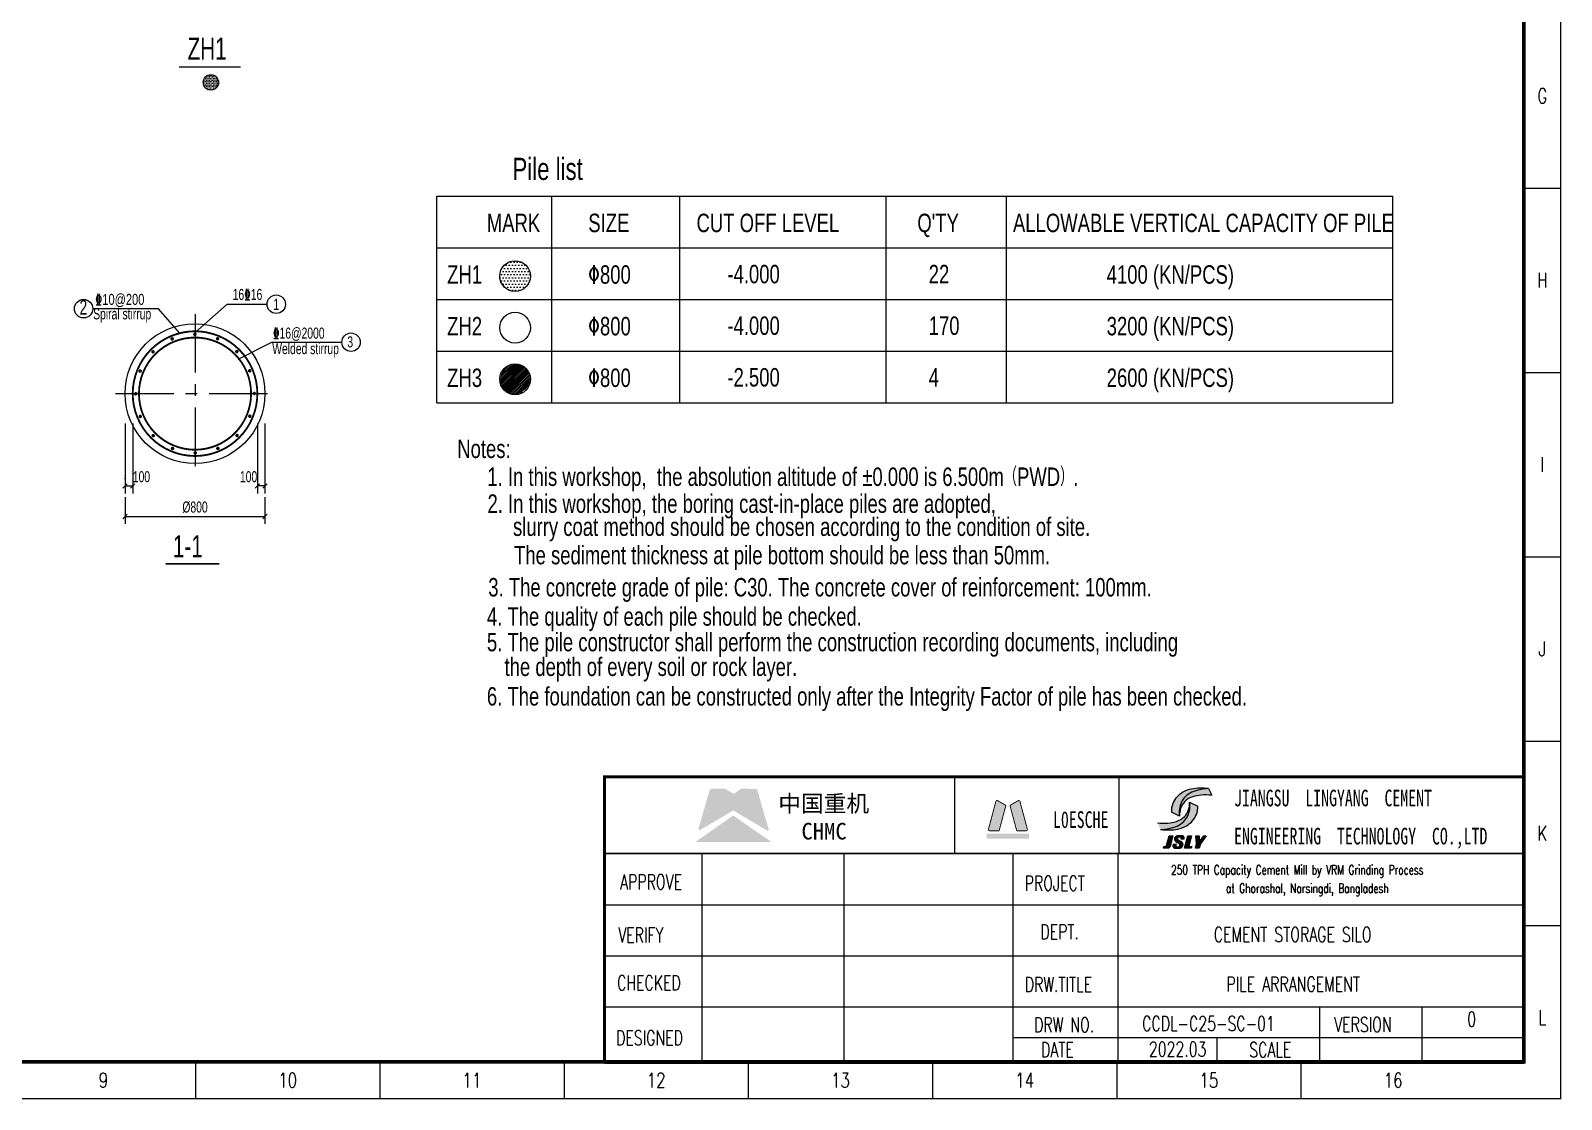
# Model space of a CAD drawing. Header units: millimetres. Extents: x 24401 to 108536, y 35111 to 94546.
# Drawn here: x 66992 to 108536, y 35111 to 64100 of the extents above; entities that cross this region are included whole.
import ezdxf
from ezdxf.enums import TextEntityAlignment as Align

# ---------------------------------------------------------------- set-up
doc = ezdxf.new("R2010")
doc.units = ezdxf.units.MM
doc.header["$LTSCALE"] = 50
doc.linetypes.add('CENTER', pattern=[50.800000000000004, 31.75, -6.35, 6.35, -6.35])
for name, color, linetype in [('1', 3, 'Continuous'), ('22', 7, 'Continuous'), ('4', 2, 'Continuous'), ('DIM', 7, 'Continuous'), ('P_OUTER_FRAME', 131, 'Continuous'), ('S_01', 3, 'Continuous'), ('S_01_OUTL', 3, 'Continuous'), ('S_02', 151, 'CENTER'), ('S_04', 2, 'Continuous'), ('S_04_TEXT', 2, 'Continuous'), ('S_07', 6, 'Continuous'), ('TK', 1, 'Continuous'), ('图层3', 1, 'Continuous')]:
    doc.layers.add(name, color=color, linetype=linetype)
doc.layers.add('Rahm7', color=7, linetype='Continuous', lineweight=50)
doc.styles.add('FS', font='kstxt.shx', dxfattribs={"width": 0.8, "height": 250, "bigfont": 'kshz.shx'})
doc.styles.add('HZ', font='kstxt.shx', dxfattribs={"width": 0.75, "bigfont": 'kshz.shx'})
doc.styles.add('HZFS', font='SIMPLEX', dxfattribs={"width": 0.7, "bigfont": 'HZFS'})
doc.styles.add('HZTXT', font='romans.shx', dxfattribs={"width": 0.7, "bigfont": 'hztxt.shx'})
doc.styles.add('KS', font='kstxt.shx', dxfattribs={"width": 0.7, "height": 300, "bigfont": 'kshz.shx'})
doc.styles.get("Standard").update_dxf_attribs({"font": 'SimSun.ttf'})
doc.styles.add('TK-HZ', font='txt.shx', dxfattribs={"width": 0.8, "bigfont": 'hztxt.shx'})
doc.dimstyles.new('KSDIM1', dxfattribs={"dimtxt": 300, "dimasz": 120, "dimexe": 200, "dimexo": 100, "dimgap": 100, "dimtad": 1, "dimdec": 0, "dimzin": 14, "dimdsep": 46, "dimtxsty": 'KS', "dimblk": 'ARCHTICK', "dimblk1": 'OBLIQUE', "dimblk2": 'OBLIQUE', "dimsah": 1, "dimcen": -900, "dimclrd": 7, "dimclre": 7, "dimclrt": 2, "dimazin": 3, "dimtfac": 1, "dimtdec": 0, "dimtix": 1, "dimtmove": 2, "dimatfit": 2, "dimfxl": 1, "dimtolj": 1, "dimtzin": 14, "dimlwd": -3, "dimlwe": -1, "dimarcsym": 0})

# ---------------------------------------------------------------- blocks, each defined once
blk = doc.blocks.new('A1-1')
at = {"layer": 'TK', "color": 7}
for p, q in [((83100, 24700), (84100, 24700)), ((83100, 19700), (84100, 19700)), ((83100, 14700), (84100, 14700)), ((83100, 9700), (84100, 9700)), ((83100, 4700), (84100, 4700)), ((47050, 999.9999999999997), (47050, -3.410605131648481e-13)), ((52050, 999.9999999999997), (52050, -3.410605131648481e-13)), ((57050, 999.9999999999997), (57050, -3.410605131648481e-13)), ((62050, 999.9999999999997), (62050, -3.410605131648481e-13)), ((67050, 999.9999999999997), (67050, -3.410605131648481e-13)), ((72050, 999.9999999999997), (72050, -3.410605131648481e-13)), ((77050, 999.9999999999997), (77050, -3.410605131648481e-13))]:
    blk.add_line(p, q, dxfattribs=at)
for points, const_width in [([(0, 0), (84100, 0), (84100, 59400), (3.637978807091713e-12, 59400)], 35), ([(2500, 999.9999999999997), (83100, 999.9999999999997), (83100, 58400), (2500.000000000004, 58400)], 100)]:
    blk.add_lwpolyline(points, close=True, dxfattribs=dict(at, const_width=const_width))
at = {"layer": 'TK', "color": 7, "style": 'TK-HZ', "width": 0.75}
for s, p in [('G', (83600, 27200)), ('H', (83600, 22200)), ('I', (83600, 17200)), ('J', (83600, 12200)), ('K', (83600, 7200)), ('L', (83600, 2199.999999999999)), ('9', (44550, 499.9999999999997)), ('10', (49550, 499.9999999999997)), ('11', (54550, 499.9999999999997)), ('12', (59550, 499.9999999999997)), ('13', (64550, 499.9999999999997)), ('14', (69550, 499.9999999999997)), ('15', (74550, 499.9999999999997)), ('16', (79550, 499.9999999999997))]:
    blk.add_text(s, height=400, dxfattribs=at).set_placement(p, align=Align.MIDDLE_CENTER)
blk = doc.blocks.new('_OBLIQUE')
at = {"color": 1}
blk.add_line((-0.5, -0.5), (0.5, 0.5), dxfattribs=at)
blk = doc.blocks.new('*D24')
at = {"layer": 'Defpoints', "color": 0}
for p in [(69555.96356714603, 53547.68759226709), (69762.49469431773, 53547.68759226709), (69762.49469431773, 51748.56648193664)]:
    blk.add_point(p, dxfattribs=at)
at = {"layer": 'S_07', "color": 7}
for p, q in [((69555.96356714603, 53447.68759226709), (69555.96356714603, 51548.56648193664)), ((69762.49469431773, 53447.68759226709), (69762.49469431773, 51548.56648193664))]:
    blk.add_line(p, q, dxfattribs=at)
at = {"layer": 'S_07', "color": 7, "lineweight": -3}
blk.add_line((69555.96356714603, 51748.56648193664), (69762.49469431773, 51748.56648193664), dxfattribs=at)
at = {"layer": 'S_07', "color": 7, "linetype": 'ByBlock', "lineweight": -3, "xscale": 120, "yscale": 120, "zscale": 120, "rotation": 180}
blk.add_blockref('_OBLIQUE', (69555.96356714603, 51748.56648193664), dxfattribs=at)
at = {"layer": 'S_07', "color": 7, "linetype": 'ByBlock', "lineweight": -3, "xscale": 120, "yscale": 120, "zscale": 120}
blk.add_blockref('_OBLIQUE', (69762.49469431773, 51748.56648193664), dxfattribs=at)
at = {"layer": 'S_07', "color": 2, "insert": (70000.27289172499, 51998.56648193664), "char_height": 300, "attachment_point": 5, "style": 'KS'}
blk.add_mtext('\\A1;100', dxfattribs=at)
blk = doc.blocks.new('_ArchTick')
at = {"color": 0, "linetype": 'ByBlock', "const_width": 0.15}
blk.add_lwpolyline([(-0.5, -0.5), (0.5, 0.5)], dxfattribs=at)
blk = doc.blocks.new('*D25')
at = {"layer": 'Defpoints', "color": 0}
for p in [(73145.40721189654, 53547.68759226709), (73351.93833906825, 53547.68759226709), (73145.40721189654, 51748.56648193664)]:
    blk.add_point(p, dxfattribs=at)
at = {"layer": 'S_07', "color": 7}
for p, q in [((73145.40721189654, 53447.68759226709), (73145.40721189654, 51548.56648193664)), ((73351.93833906825, 53447.68759226709), (73351.93833906825, 51548.56648193664))]:
    blk.add_line(p, q, dxfattribs=at)
at = {"layer": 'S_07', "color": 7, "lineweight": -3}
blk.add_line((73351.93833906825, 51748.56648193664), (73145.40721189654, 51748.56648193664), dxfattribs=at)
at = {"layer": 'S_07', "color": 7, "linetype": 'ByBlock', "lineweight": -3, "xscale": 120, "yscale": 120, "zscale": 120, "rotation": 180}
blk.add_blockref('_OBLIQUE', (73145.40721189654, 51748.56648193664), dxfattribs=at)
at = {"layer": 'S_07', "color": 7, "linetype": 'ByBlock', "lineweight": -3, "xscale": 120, "yscale": 120, "zscale": 120}
blk.add_blockref('_OBLIQUE', (73351.93833906825, 51748.56648193664), dxfattribs=at)
at = {"layer": 'S_07', "color": 2, "insert": (72907.62901448928, 51998.56648193664), "char_height": 300, "attachment_point": 5, "style": 'KS'}
blk.add_mtext('\\A1;100', dxfattribs=at)
blk = doc.blocks.new('*D26')
at = {"layer": 'Defpoints', "color": 0}
for p in [(69555.96356714603, 51548.56648193664), (73351.93833906825, 51548.56648193664), (73351.93833906825, 50921.79149154972)]:
    blk.add_point(p, dxfattribs=at)
at = {"layer": 'S_07', "color": 7}
for p, q in [((69555.96356714603, 51448.56648193664), (69555.96356714603, 50721.79149154972)), ((73351.93833906825, 51448.56648193664), (73351.93833906825, 50721.79149154972))]:
    blk.add_line(p, q, dxfattribs=at)
at = {"layer": 'S_07', "color": 7, "lineweight": -3}
blk.add_line((69555.96356714603, 50921.79149154972), (73351.93833906825, 50921.79149154972), dxfattribs=at)
at = {"layer": 'S_07', "color": 7, "linetype": 'ByBlock', "lineweight": -3, "xscale": 120, "yscale": 120, "zscale": 120, "rotation": 180}
blk.add_blockref('_OBLIQUE', (69555.96356714603, 50921.79149154972), dxfattribs=at)
at = {"layer": 'S_07', "color": 7, "linetype": 'ByBlock', "lineweight": -3, "xscale": 120, "yscale": 120, "zscale": 120}
blk.add_blockref('_OBLIQUE', (73351.93833906825, 50921.79149154972), dxfattribs=at)
at = {"layer": 'S_07', "color": 2, "insert": (71453.95095310714, 51171.79149154972), "char_height": 300, "attachment_point": 5, "style": 'KS'}
blk.add_mtext('\\A1;%%c800', dxfattribs=at)

msp = doc.modelspace()

# ---------------------------------------------------------------- hatches: boundary and pattern name
at = {"linetype": 'Continuous'}
for color, points in [(152, [(86706.40918805815, 43525.06434335135), (86321.01818646856, 43541.12230175309), (86256.7863528616, 43525.06434335135), (86080.14881045364, 43396.60067614488), (85855.33739286654, 43525.06434335135), (85839.27943445735, 43541.12230175309), (85486.00434966006, 43541.12230175309), (85421.7725160531, 43509.00638494961), (85116.67130645357, 42449.181130554), (85132.72926486276, 42401.00725534878), (86064.0908520668, 42946.97784094833), (86931.22060566761, 42433.12317215226), (86995.45243925221, 42401.00725534878), (87027.56835606687, 42417.06521375052)]), (167, [(86096.2067688591, 42786.39825694583), (86080.14881045364, 42802.45621534757), (86048.03289366134, 42802.45621534757), (85036.3815144635, 42095.90604574553), (87091.8001896701, 42095.90604574553)])]:
    msp.add_hatch(color=color, dxfattribs=at).paths.add_polyline_path(points)
at = {"layer": 'S_07'}
h = msp.add_hatch(dxfattribs=at)
h.set_pattern_fill('DOTS', color=256, scale=26.66666666666667, style=0)
h.set_pattern_definition([(0, (-2551.789872131747, 170581.9941229559), (21.16666666666667, 42.33333333333334), [0, -42.33333333333334])])
edge = h.paths.add_edge_path()
edge.add_arc((71884.85828894876, 62697.2103168046), 208.3333333333333, 0, 360)
h = msp.add_hatch(dxfattribs=at)
h.set_pattern_fill('DOTS', color=256, scale=53.33333333333334, style=0)
h.set_pattern_definition([(0, (-68733.01443275818, 273212.0663140535), (42.33333333333334, 84.66666666666667), [0, -84.66666666666667])])
edge = h.paths.add_edge_path()
edge.add_arc((80140.2818894028, 57442.49870175109), 416.6666666666666, 0, 360)
h = msp.add_hatch(dxfattribs=at)
h.set_pattern_fill('ANSI31', color=4, scale=250, style=0)
h.set_pattern_definition([(45, (142075.1126120638, 6321.8846594104), (-22.09708691207961, 22.09708691207961), [])])
h.paths.add_polyline_path([(80540.28188938825, 54642.49870175107, 0.9999999999999999), (79740.28188938825, 54642.49870175107, 0.9999999999999999)])
at = {"layer": '图层3'}
h = msp.add_hatch(color=7, dxfattribs=at)
edge = h.paths.add_edge_path()
edge.add_line((97659.69798257567, 42430.35080106877), (97571.88102258362, 42610.40225150593))
edge.add_arc((97734.29807431616, 43940.57244550012), 1340.049269097654, 263.0385042875429, 275.3276682807746)
edge.add_arc((97765.76800546788, 43736.98604251764), 1134.48844079418, 274.6998605609672, 286.4928497704928)
edge.add_arc((97941.43770914518, 43133.91210714303), 506.3635752953236, 286.8060868385724, 315.8070490430564)
edge.add_arc((97959.97037948288, 43116.477209832), 480.9224354129935, 315.7572570356281, 342.2978830709083)
edge.add_arc((97885.91075553738, 43145.90514174424), 560.4505931885532, 341.7340311697585, 363.1418296780906)
edge.add_arc((97818.3065009787, 43067.32365988515), 636.6644532519944, -7.974530591755695, 9.885145890416425, ccw=False)
edge.add_arc((97759.79771888994, 43079.9227456259), 696.3690036495203, 336.3877895710336, 351.66672240315603, ccw=False)
edge.add_arc((97883.21696734049, 43053.81266462378), 573.3922740670555, 314.5403632720659, 333.83780076853014, ccw=False)
edge.add_arc((97866.5397342778, 43076.57483852975), 601.3275991421784, 293.6839249742878, 314.1517191634423, ccw=False)
edge.add_arc((97662.22739266224, 43587.70235534332), 1151.619967609617, 281.526994822637, 292.77784497441183, ccw=False)
edge.add_arc((97619.37186676257, 43703.3973608049), 1273.6851019351, 271.81434362317583, 282.37596303357077, ccw=False)
edge = h.paths.add_edge_path()
edge.add_arc((98999.71510670327, 42266.77290326677), 1273.6851019351, 91.81434362317586, 102.3759630335707)
edge.add_arc((98956.85958054654, 42382.46790873579), 1151.619967609617, 101.5269948226375, 112.7778449744124)
edge.add_arc((98752.54723921038, 42893.59542554937), 601.3275991421784, 113.6839249742893, 134.1517191634437)
edge.add_arc((98735.8700061477, 42916.35759947769), 573.3922740670555, 134.5403632720662, 153.8378007685305)
edge.add_arc((98859.28925483294, 42890.24751845322), 696.3690036495203, 156.3877895710326, 171.6667224031551)
edge.add_arc((98800.78047274418, 42902.84660419397), 636.6644532519944, 172.0254694082441, 189.8851458904161)
edge.add_arc((98733.17621792846, 42824.26512233488), 560.4505931885532, 161.7340311697592, 183.1418296780914, ccw=False)
edge.add_arc((98659.11659398295, 42853.69305424712), 480.9224354129935, 135.7572570356266, 162.2978830709067, ccw=False)
edge.add_arc((98677.64926434301, 42836.25815694354), 506.3635752953236, 106.80608683857139, 135.8070490430554, ccw=False)
edge.add_arc((98853.31896799796, 42233.18422155402), 1134.48844079418, 94.69986056096701, 106.49284977049271, ccw=False)
edge.add_arc((98884.78889917202, 42029.597818579), 1340.049269097654, 83.03850428754282, 95.32766828077479, ccw=False)
edge.add_line((99047.20595066987, 43359.76801257156), (98959.38899067782, 43539.81946300872))
h = msp.add_hatch(color=256, dxfattribs=at)
edge = h.paths.add_edge_path()
edge.add_arc((98999.71510670327, 42266.77290326677), 1273.6851019351, 91.81434362317586, 102.3759630335707)
edge.add_arc((98956.85958054654, 42382.46790873579), 1151.619967609617, 101.5269948226375, 112.7778449744124)
edge.add_arc((98752.54723921038, 42893.59542554937), 601.3275991421784, 113.6839249742893, 134.1517191634437)
edge.add_arc((98735.8700061477, 42916.35759947769), 573.3922740670555, 134.5403632720662, 153.8378007685305)
edge.add_arc((98859.28925483294, 42890.24751845322), 696.3690036495203, 156.3877895710326, 171.6667224031551)
edge.add_arc((98800.78047274418, 42902.84660419397), 636.6644532519944, 172.0254694082441, 189.8851458904161)
edge.add_line((98173.56802518659, 42793.54806066625), (97951.09839318499, 42902.05375015287))
edge.add_arc((98533.34594629698, 42922.9640455576), 582.6229087851967, 159.0041339266842, 182.0567832290454, ccw=False)
edge.add_arc((98533.01137045764, 42923.16665490292), 582.2379555405406, 138.5933245921803, 159.0109513617211, ccw=False)
edge.add_arc((98627.30744853608, 42818.72097884439), 722.2201129398403, 120.68153327112941, 137.3262396746706, ccw=False)
edge.add_arc((98624.843053732, 42816.05220167659), 723.2661877119994, 100.49023848739989, 120.40575761885651, ccw=False)
edge.add_arc((98712.16866513707, 42501.37696193479), 1048.970370782993, 89.35716738098182, 102.05115767322638, ccw=False)
edge.add_arc((98752.99722524353, 41549.5577069553), 2000.93463624019, 84.07954305337381, 90.83214336630772, ccw=False)
edge = h.paths.add_edge_path()
edge.add_arc((97619.37186676257, 43703.3973608049), 1273.6851019351, 271.8143436231758, 282.3759630335708)
edge.add_arc((97662.22739266224, 43587.70235534332), 1151.619967609617, 281.5269948226375, 292.7778449744123)
edge.add_arc((97866.5397342778, 43076.57483852975), 601.3275991421784, 293.6839249742892, 314.1517191634438)
edge.add_arc((97883.21696734049, 43053.81266462378), 573.3922740670555, 314.5403632720662, 333.8378007685305)
edge.add_arc((97759.79771888994, 43079.9227456259), 696.3690036495203, 336.3877895710326, 351.6667224031551)
edge.add_arc((97818.3065009787, 43067.32365988515), 636.6644532519944, 352.0254694082441, 369.8851458904161)
edge.add_line((98445.51894855865, 43176.62220341287), (98667.98858056024, 43068.11651392624))
edge.add_arc((98085.74102716513, 43047.20621852152), 582.6229087851967, -20.99586607331588, 2.0567832290453794, ccw=False)
edge.add_arc((98086.0756032876, 43047.00360916875), 582.2379555405406, 318.5933245921801, 339.0109513617211, ccw=False)
edge.add_arc((97991.77952520542, 43151.44928524963), 722.2201129398403, 300.68153327112935, 317.3262396746706, ccw=False)
edge.add_arc((97994.24391973384, 43154.11806240253), 723.2661877119994, 280.49023848739995, 300.40575761885646, ccw=False)
edge.add_arc((97906.91830832504, 43468.79330214433), 1048.970370782993, 269.3571673809818, 282.0511576732265, ccw=False)
edge.add_arc((97866.08974847563, 44420.61255712382), 2000.93463624019, 264.0795430533738, 270.83214336630766, ccw=False)
h = msp.add_hatch(color=7, dxfattribs=at)
edge = h.paths.add_edge_path()
edge.add_line((97888.03398404263, 42262.51026324503), (97993.41433600329, 42262.51026324503))
edge.add_line((97993.41433600329, 42262.51026324503), (97914.97939084836, 41969.78706325911))
edge.add_arc((97852.46249290081, 41987.98868390292), 65.11268327326081, 272.75670417892104, 343.7672282079451, ccw=False)
edge.add_line((97855.59408762671, 41922.95135125838), (97738.5048077441, 41922.95135125838))
edge.add_line((97738.5048077441, 41922.95135125838), (97751.05439867072, 41969.78706325911))
edge.add_line((97751.05439867072, 41969.78706325911), (97786.18118274205, 41969.78706325911))
edge.add_arc((97786.2290474809, 42000.25968819656), 30.47266252908942, 269.9100029855023, 346.6139291427366)
edge.add_line((97815.8738344907, 41993.20491925947), (97888.03398404263, 42262.51026324503))
for points in [[(98152.32124933966, 42130.95398614876, -0.2511419047669092), (98125.67314938821, 42169.62509964727, -0.1802809962153046), (98137.20111176364, 42216.14443680964, -0.2298123503025976), (98178.65864581235, 42229.72665369831, -0.2987778944298422), (98208.73927304141, 42208.00631347619, -0.1167581230555579), (98209.38297174864, 42174.69330324553), (98297.19993181147, 42174.69330324553, 0.04620596313671906), (98297.71373716735, 42215.6169532346, 0.230179969457329), (98276.85677199803, 42249.43443721853, 0.1312195344872093), (98228.81533028552, 42262.51026324495, -0.001048063967671177), (98142.70316784077, 42262.51026324503, 0.1258214947470498), (98083.35054754459, 42248.57222684048, 0.2079585992464188), (98037.77814305194, 42195.80434736185, 0.2107748320124264), (98045.82468108453, 42130.98200317047, 0.0897196757359032), (98081.83912290253, 42098.45093466659, -0.007080645828108454), (98138.64776538678, 42062.87080173515, -0.1329103926386212), (98170.6062191873, 42028.33170324884, -0.1404228134513274), (98171.66749122732, 41983.83603538148, -0.2313359390485556), (98145.46978180476, 41953.10823339544, -0.2244918972088005), (98098.37597154819, 41955.65087710641, -0.2289576742798016), (98080.63456299894, 41987.77789607964, -0.07577833964619513), (98086.9805688522, 42028.33170324884), (97999.16360853233, 42028.33170324884, 0.08626631908631095), (97995.46020869158, 41973.49388003669, 0.1838695552756449), (98018.19962915026, 41935.20602999203, 0.133077640204341), (98061.46454143144, 41922.95135125838), (98155.3941861055, 41922.95135125838, 0.1106757647257634), (98216.62410376586, 41937.38792020403, 0.19270765881232), (98263.99444518604, 42000.51567865483, 0.08047215024869435), (98267.0488675832, 42028.33170324884, 0.1469083402031563), (98253.55858248837, 42070.34490891866, 0.1072934168413562), (98210.44469797231, 42101.69437291793, -0.02739552688364903)], [(98395.66755455725, 42262.51026324503), (98501.04790651418, 42262.51026324503), (98422.61296135925, 41969.78706325911), (98504.57545744993, 41969.78706325911), (98492.02586624392, 41922.95135125838), (98304.6830181963, 41922.95135125838)], [(98615.97644649439, 42262.51026324503), (98703.79340653487, 42262.51026324503), (98718.19302996241, 42097.92181304417), (98833.43910363309, 42262.51026324503), (98891.98374357067, 42262.51026324503), (98740.30817011364, 42045.8950952547), (98707.36549315222, 41922.95135125838), (98601.98514119528, 41922.95135125838), (98634.92781789966, 42045.8950952547)]]:
    msp.add_hatch(color=7, dxfattribs=at).paths.add_polyline_path(points)

# ---------------------------------------------------------------- linework, layer by layer
at = {"color": 7}
for p, q in [((107518.5389412827, 43856.14415124379), (107518.5389413051, 36094.5441512423)), ((82570.53894195698, 41777.14415125869), (107518.5389408841, 41777.14415125869)), ((82570.5389412827, 41777.14415124379), (107518.5389412827, 41777.14415124379)), ((85219.40915591635, 36094.54415129445), (85219.40915591635, 41777.14415124379)), ((89069.8813701532, 36094.54415129445), (89069.8813701532, 41777.14415124379)), ((93658.53894129388, 36094.5441512423), (93658.53894129388, 41777.14415124379)), ((96511.96017926552, 36094.5441512423), (96511.96017926552, 41777.14415124379)), ((82570.5389412827, 40391.14415124379), (107518.5389412827, 40391.14415124379)), ((82570.5389412827, 39005.14415124379), (107518.5389412827, 39005.14415124379)), ((82570.5389412827, 37619.14415124379), (107518.5389412827, 37619.14415124379)), ((101983.1477406918, 36094.5441512423), (101983.1477406918, 37619.14415124379)), ((104755.1477406881, 36128.38125042937), (104755.1477406881, 37619.14415124379)), ((93667.14774067693, 36787.5441512423), (107518.5389412827, 36787.5441512423)), ((99191.03514128544, 36128.38125042937), (99191.03514128544, 36787.5441512423)), ((82570.5389412827, 36094.5441512423), (107518.5389413051, 36094.5441512423))]:
    msp.add_line(p, q, dxfattribs=at)
at = {"color": 7, "lineweight": -2}
msp.add_line((82570.53894193463, 41777.14415125869), (107518.5389408841, 41777.14415125869), dxfattribs=at)
at = {"color": 7}
for points, const_width in [([(82570.53894195698, 41777.14415125869), (82570.53894195698, 43856.14415116928), (107518.5389408841, 43856.14415116928), (107518.5389408841, 41777.14415125869)], 83.15999999642372), ([(82570.5389412827, 36094.5441512423), (82570.5389412827, 43856.14415124379)], 83.16), ([(82570.5389412827, 43856.14415124379), (107518.5389412827, 43856.14415124379)], 83.16)]:
    msp.add_lwpolyline(points, dxfattribs=dict(at, const_width=const_width))
msp.add_lwpolyline([(82570.53894195698, 43856.14415116928), (107518.5389409772, 43856.14415116928)], dxfattribs=at)
msp.add_point((69555.96356714626, 51954.99652062604))
at = {"layer": '1', "color": 1}
for points, const_width in [([(69762.49469431773, 54253.48647445862, 1), (73145.40721189654, 54253.48647445862, 1)], 50), ([(70813.52267982384, 55730.16452612521, 1), (70855.09725878642, 55747.38528058145, 1)], 50), ([(71427.37260468914, 55862.84039230589, 1), (71472.37260468867, 55862.84039230589, 1)], 50), ([(72045.26884216783, 55750.50671332402, 1), (72086.84342113041, 55733.28595886778, 1)], 50), ([(70297.17215406925, 55372.67781269809, 1), (70328.99195922232, 55404.49761785116, 1)], 50), ([(72573.14229134716, 55410.26527349712, 1), (72604.96209650023, 55378.44546834406, 1)], 50), ([(69956.93071424235, 54844.80436351875, 1), (69974.15146869859, 54886.37894248139, 1)], 49.99999999999999), ([(72930.62900477422, 54893.91474774256, 1), (72947.84975923049, 54852.34016877998, 1)], 49.99999999999999), ([(69844.59703526045, 54226.90812604004, 1), (69844.59703526045, 54271.90812603958, 1)], 50), ([(73063.30487095499, 54280.0648228772, 1), (73063.30487095499, 54235.06482287767, 1)], 50), ([(69977.27290144119, 53613.05820117475, 1), (69960.05214698495, 53654.63278013733, 1)], 50), ([(72950.97119197312, 53662.16858539855, 1), (72933.75043751685, 53620.59400643597, 1)], 50), ([(70334.75961486828, 53096.70767542018, 1), (70302.93980971522, 53128.52748057325, 1)], 50), ([(70862.6330640476, 52756.46623559322, 1), (70821.05848508501, 52773.68699004952, 1)], 49.99999999999999), ([(72094.37922639161, 52776.80842279215, 1), (72052.80464742903, 52759.58766833591, 1)], 50), ([(72610.72975214616, 53134.29513621921, 1), (72578.9099469931, 53102.47533106615, 1)], 50), ([(71480.5293015263, 52644.13255661135, 1), (71435.52930152677, 52644.13255661135, 1)], 50)]:
    msp.add_lwpolyline(points, format="xyb", close=True, dxfattribs=dict(at, const_width=const_width))
at = {"layer": '1', "color": 1, "const_width": 50}
msp.add_lwpolyline([(69932.4946943182, 54253.48647445862, 1), (72975.407211897, 54253.48647445862, 1), (69932.4946943182, 54253.48647445862, 1)], format="xyb", dxfattribs=at)
at = {"layer": '1'}
msp.add_circle((71453.95095310772, 54253.48647445862), 1897.987385961693, dxfattribs=at)
at = {"layer": '22'}
for p, q in [((92076.69714146845, 41777.14415125869), (92076.69714146845, 43856.14415116928)), ((96536.15214128785, 41777.14415125869), (96536.15214128785, 43856.14415116928))]:
    msp.add_line(p, q, dxfattribs=at)
msp.add_lwpolyline([(82570.53894195698, 43856.14415116928), (107518.5389408841, 43856.14415116928), (107518.5389408841, 41777.14415125869), (82570.53894195698, 41777.14415125869)], close=True, dxfattribs=at)
at = {"layer": '4'}
for p, q in [((78015.3614779094, 59607.14800660845), (103962.3928373133, 59607.14800660856)), ((78015.3614779094, 54007.14800660843), (78015.3614779094, 59607.14800660845)), ((81139.4870819026, 54007.14800660843), (81139.4870819026, 59607.14800660845)), ((84608.65638723181, 54007.14800660843), (84608.65638723181, 59607.14800660845)), ((90208.65638723181, 54007.14800660843), (90208.65638723181, 59607.14800660845)), ((93479.99080612199, 54007.14800660843), (93479.99080612199, 59607.14800660845)), ((103962.3928373133, 54007.14800660843), (103962.3928373133, 59607.14800660845)), ((78015.3614779094, 58207.14800660845), (103962.3928373133, 58207.14800660856)), ((78015.3614779094, 56807.14800660845), (103962.3928373133, 56807.14800660845)), ((78015.3614779094, 55407.14800660843), (103962.3928373133, 55407.14800660843)), ((78015.3614779094, 55407.14800660843), (103962.3928373133, 55407.14800660843)), ((78015.3614779094, 54007.14800660843), (103962.3928373133, 54007.14800660843)), ((78015.3614779094, 54007.14800660843), (103962.3928373133, 54007.14800660843)), ((78015.3614779094, 54007.14800660843), (103962.3928373133, 54007.14800660843)), ((78015.3614779094, 54007.14800660843), (103962.3928373133, 54007.14800660843))]:
    msp.add_line(p, q, dxfattribs=at)
at = {"layer": 'Rahm7', "color": 4, "const_width": 24.69851999893785}
for points in [[(93447.07412887357, 43092.25466835074), (93240.33513081066, 43211.61548453144, 0.4931454260312867), (93188.43957986675, 43190.11964349769), (92987.8659459538, 42441.56865112059, 0.4931454260313169), (93022.06089091666, 42397.00493123702), (93260.7825232669, 42397.00493123702, 0.3394542588633641), (93279.86807394765, 42411.649789344), (93456.2802715487, 43070.02907385252, 0.3394542588633431)], [(93583.57299396388, 43092.25466835074), (93790.31199203052, 43211.61548453144, -0.4931454260312867), (93842.2075429707, 43190.11964349769), (94042.78117688365, 42441.56865112059, -0.4931454260313169), (94008.58623192452, 42397.00493123702), (93769.86459957056, 42397.00493123702, -0.3394542588633641), (93750.7790488898, 42411.649789344), (93574.36685129248, 43070.02907385252, -0.3394542588633431)]]:
    msp.add_lwpolyline(points, format="xyb", close=True, dxfattribs=at)
at = {"layer": 'Rahm7', "color": 4}
for points in [[(93454.80886464931, 43082.85662530683), (93204.75131662183, 43221.17291885935), (93271.34488522999, 42395.6778947147), (92986.24939124651, 42407.39707242273)], [(93575.83825818815, 43082.85662530683), (93825.89580621563, 43221.17291885935), (93759.30223758511, 42395.6778947147), (94044.39773156859, 42407.39707242273)], [(92943.14118144281, 42318.79295124434), (92943.14118144281, 42182.95109124802), (94087.50594139837, 42318.79295124434), (94087.50594139837, 42182.95109124802)]]:
    msp.add_solid(points, dxfattribs=at)
at = {"layer": 'S_01', "const_width": 40}
msp.add_lwpolyline([(71019.78543599708, 63111.71362457158), (72691.45243138833, 63111.71362457158)], dxfattribs=at)
at = {"layer": 'S_01'}
for centre, radius in [((71884.85828894876, 62697.2103168046), 208.3333333333333), ((80140.2818894028, 57442.49870175109), 416.6666666666666), ((80140.2818894028, 56042.49870175107), 416.6666666666666), ((80140.2818894028, 54642.49870175107), 416.6666666666666)]:
    msp.add_circle(centre, radius, dxfattribs=at)
at = {"layer": 'S_01_OUTL', "const_width": 44.9999988079071}
msp.add_lwpolyline([(70654.88571525725, 49634.59704474037), (72111.68571525723, 49634.59704474037)], dxfattribs=at)
at = {"layer": 'S_02'}
for p, q in [((71453.95095310714, 56413.48647647028), (71453.95095310714, 52093.48647244697)), ((69293.95095109548, 54253.48647445862), (73641.65350644458, 54253.48647445862))]:
    msp.add_line(p, q, dxfattribs=at)
at = {"layer": 'S_04'}
for p, q in [((70458.87447358882, 56557.72825552619), (68678.79876375098, 56557.72825552619)), ((71033.33856508163, 55906.27340202549), (70458.87447358882, 56557.72825552619)), ((72324.93636826593, 56679.52194277084), (71453.95095310027, 55914.94273324803)), ((72324.93636826593, 56679.52194277084), (73407.92404579306, 56679.52194277084)), ((73546.71337917754, 55648.55032831818), (72613.43615559237, 55178.32312347289)), ((73546.71337917754, 55648.55032831818), (75439.11729393531, 55648.55032831818))]:
    msp.add_line(p, q, dxfattribs=at)
for centre, radius in [((73657.92404602589, 56679.52194277084), 250.0000002328307), ((68428.79876351815, 56557.72825552619), 250.0000002328306), ((75689.11729416814, 55648.55032831818), 250.0000002328307)]:
    msp.add_circle(centre, radius, dxfattribs=at)
at = {"layer": '图层3', "lineweight": -2}
for p, q in [((98173.56802504502, 42793.54806066625), (97951.09839302294, 42902.05375015311)), ((98445.51894848786, 43176.62220341287), (98667.98858030506, 43068.11651392601))]:
    msp.add_line(p, q, dxfattribs=at)
at = {"layer": '图层3', "color": 7}
for points in [[(98959.38899063312, 43539.8194630029), (99047.20595066987, 43359.76801257156)], [(98395.66755455725, 42262.51026324503), (98501.04790651418, 42262.51026324503), (98422.61296135925, 41969.78706325911), (98504.57545744993, 41969.78706325911), (98492.02586624392, 41922.95135125838), (98304.6830181963, 41922.95135125838), (98395.66755455725, 42262.51026324503)], [(98615.97644649439, 42262.51026324503), (98703.79340653487, 42262.51026324503), (98718.19302996241, 42097.92181304417), (98833.43910363309, 42262.51026324503), (98891.98374357067, 42262.51026324503), (98740.30817011364, 42045.8950952547), (98707.36549315222, 41922.95135125838), (98601.98514119528, 41922.95135125838), (98634.92781789966, 42045.8950952547), (98615.97644649439, 42262.51026324503)]]:
    msp.add_lwpolyline(points, dxfattribs=at)
for points in [[(97888.03398404263, 42262.51026324503), (97993.41433600329, 42262.51026324503), (97914.97939084836, 41969.78706325911, -0.3201531493792165), (97855.59408762671, 41922.95135125838), (97738.5048077441, 41922.95135125838), (97751.05439867072, 41969.78706325911), (97786.18118274205, 41969.78706325911, 0.3477668753080308), (97815.8738344907, 41993.20491925947), (97888.03398404263, 42262.51026324503)], [(98209.38297174864, 42174.69330324553), (98297.19993181147, 42174.69330324553, 0.0462059631375794), (98297.71373716735, 42215.6169532346, 0.2301799694577722), (98276.85677199803, 42249.43443721853, 0.1312195344863262), (98228.8153302855, 42262.51026324503, -0.0010480639679087), (98142.70316784077, 42262.51026324503, 0.1258214947472077), (98083.35054754459, 42248.57222684048, 0.2079585992469012), (98037.77814305194, 42195.80434736185, 0.2107748320121328), (98045.82468108453, 42130.98200317047, 0.0897196757371572), (98081.83912290253, 42098.45093466662, -0.0073534545367111), (98140.81613258638, 42061.46790508501, -0.1256223479452962), (98170.6062191873, 42028.33170324884, -0.1430227817727291), (98171.45549580448, 41983.03999648563, -0.2266212556883574), (98145.46978180476, 41953.10823339544, -0.2244918972088056), (98098.37597154819, 41955.65087710641, -0.228957674281067), (98080.63456299894, 41987.77789607964, -0.0757783396464312), (98086.9805688522, 42028.33170324884), (97999.16360853233, 42028.33170324884, 0.0862663190859946), (97995.46020869158, 41973.49388003669, 0.1838695552757364), (98018.19962915026, 41935.20602999203, 0.1388917047545442), (98063.42755968489, 41922.95135125838), (98155.3941861055, 41922.95135125838, 0.1106757647257923), (98216.62410376586, 41937.38792020403, 0.1927076588121154), (98263.99444518604, 42000.51567865483, 0.0804721502476905), (98267.0488675832, 42028.33170324884, 0.146908340203339), (98253.55858248837, 42070.34490891866, 0.108689979316381), (98209.80904763557, 42101.97229084693, -0.0271034612296109), (98152.32124933966, 42130.95398614876, -0.2462327308361304), (98125.78363803022, 42168.71270290337, -0.1837402859676498), (98137.20111176364, 42216.14443680964, -0.2298123503036893), (98178.65864581235, 42229.72665369831, -0.2987778944287702), (98208.73927304141, 42208.00631347619, -0.1167581230562819), (98209.38297174864, 42174.69330324553), (98209.38297174864, 42174.69330324553)]]:
    msp.add_lwpolyline(points, format="xyb", dxfattribs=at)
at = {"layer": '图层3'}
for centre, radius, start, end in [((98533.01137033843, 42923.16665491037), 582.237955541739, 138.593324775841, 159.0109511662238), ((98627.3074484206, 42818.72097884439), 722.2201129399028, 120.6815327365644, 137.3262393628813), ((98735.87000605457, 42916.35759947769), 573.3922740670555, 134.5403632476041, 153.8378009087274), ((98624.84305368357, 42816.05220167659), 723.2661877118699, 100.4902381358359, 120.4057574579778), ((98752.54723907255, 42893.59542554937), 601.3275991419393, 113.6839249243235, 134.1517190036089), ((98712.16866511472, 42501.37696193479), 1048.97037078294, 89.35716699514938, 102.0511576302163), ((98956.85958063968, 42382.46790873579), 1151.619967609566, 101.5269947565255, 112.7778443888815), ((98752.99722517647, 41549.5577069553), 2000.934636240178, 84.07954322972613, 90.83214373064965), ((98999.71510677405, 42266.77290326677), 1273.685101935116, 91.81434408864895, 102.3759628080757), ((98533.34594639011, 42922.9640455576), 582.6229087851967, 159.0041336268503, 182.056783201815), ((98800.78047262497, 42902.84660419397), 636.6644532519944, 172.0254693885911, 189.8851458466927), ((98859.28925476216, 42890.24751846067), 696.3690036495984, 156.3877896818803, 171.66672259061), ((97883.21696729578, 43053.81266461633), 573.3922740670555, 314.5403632476036, 333.8378009087273), ((97759.79771877445, 43079.92274563335), 696.3690036495984, 336.3877896818803, 351.66672259061), ((97818.30650090791, 43067.3236598926), 636.6644532519944, 352.0254693885911, 9.885145846692694), ((98086.07560319446, 43047.00360916875), 582.237955541739, 318.593324775841, 339.0109511662238), ((98085.74102714278, 43047.20621852152), 582.6229087851967, 339.0041336268503, 2.056783201815037), ((97619.37186676257, 43703.39736081235), 1273.685101935116, 271.814344088649, 282.3759628080755), ((97866.08974836014, 44420.61255713127), 2000.934636240178, 264.0795432297261, 270.8321437306496), ((97662.22739271067, 43587.70235534332), 1151.619967609566, 281.5269947565253, 292.7778443888814), ((97906.9183082319, 43468.79330214433), 1048.97037078294, 269.3571669951494, 282.0511576302162), ((97866.53973425545, 43076.57483852975), 601.3275991419393, 293.6839249243232, 314.1517190036085), ((97994.24391984932, 43154.11806240253), 723.2661877118699, 280.4902381358358, 300.4057574579772), ((97991.77952511229, 43151.44928524963), 722.2201129399028, 300.6815327365645, 317.3262393628809)]:
    msp.add_arc(centre, radius, start, end, dxfattribs=at)
at = {"layer": '图层3', "color": 7}
for centre, radius, start, end in [((98735.87000605457, 42916.35759947769), 573.3922740670555, 134.5403632476041, 153.8378009087274), ((98677.64926420145, 42836.25815694354), 506.3635752956684, 106.8060867167289, 135.8070492603175), ((98752.54723907255, 42893.59542554937), 601.3275991419393, 113.6839249243235, 134.1517190036089), ((98956.85958063968, 42382.46790873579), 1151.619967609566, 101.5269947565255, 112.7778443888815), ((98853.31896788247, 42233.18422156147), 1134.488440794117, 94.69986058237946, 106.4928499203927), ((98999.71510677405, 42266.77290326677), 1273.685101935116, 91.81434408864895, 102.3759628080757), ((98884.78889907889, 42029.597818579), 1340.049269097799, 83.03850438745582, 95.32766843528164), ((98800.78047262497, 42902.84660419397), 636.6644532519944, 172.0254693885911, 189.8851458466927), ((98859.28925476216, 42890.24751846067), 696.3690036495984, 156.3877896818803, 171.66672259061), ((98733.1762179061, 42824.26512233488), 560.4505931884723, 161.7340311781527, 183.1418298253183), ((98659.11659393452, 42853.69305426202), 480.9224354128841, 135.7572570087985, 162.2978832905538), ((97883.21696729578, 43053.81266461633), 573.3922740670555, 314.5403632476036, 333.8378009087273), ((97959.97037938975, 43116.477209832), 480.9224354128841, 315.7572570087972, 342.2978832905538), ((97759.79771877445, 43079.92274563335), 696.3690036495984, 336.3877896818803, 351.66672259061), ((97885.91075563051, 43145.90514175914), 560.4505931884723, 341.7340311781527, 3.14182982531829), ((97818.30650090791, 43067.3236598926), 636.6644532519944, 352.0254693885911, 9.885145846692694), ((97734.29807424538, 43940.57244550012), 1340.049269097799, 263.0385043874558, 275.3276684352816), ((97619.37186676257, 43703.39736081235), 1273.685101935116, 271.814344088649, 282.3759628080755), ((97765.76800544553, 43736.98604251764), 1134.488440794117, 274.6998605823794, 286.4928499203925), ((97662.22739271067, 43587.70235534332), 1151.619967609566, 281.5269947565253, 292.7778443888814), ((97941.43770912282, 43133.91210714303), 506.3635752956684, 286.8060867167286, 315.8070492603175), ((97866.53973425545, 43076.57483852975), 601.3275991419393, 293.6839249243232, 314.1517190036085)]:
    msp.add_arc(centre, radius, start, end, dxfattribs=at)

# ---------------------------------------------------------------- block references
at = {"layer": 'TK', "color": 7}
msp.add_blockref('A1-1', (24418.53894130496, 35128.38125042937), dxfattribs=at)

# ---------------------------------------------------------------- texts
at = {"style": 'HZ'}
for s, width, p in [('%%13210@200', 0.75, (68744.94689645716, 56660.05050180914)), ('Spiral stirrup', 0.7, (68689.68091320484, 56267.32422228172)), ('Welded stirrup', 0.7, (73549.25160731554, 55324.90728323735))]:
    msp.add_text(s, height=300, dxfattribs=dict(at, width=width)).set_placement(p)
at = {"color": 7, "style": 'HZFS', "width": 0.7}
for s, p in [('APPROVE', (82989.31475412093, 40807.58676871978)), ('  PROJECT', (93586.32057663046, 40771.22087819449)), ('VERIFY', (82940.47867422916, 39368.75343466125)), ('  DEPT.', (94011.88619663187, 39456.26936587266)), ('CHECKED', (82907.62301697575, 38072.05756748788)), ('DRW.TITLE', (93973.42873842262, 38029.54320030235)), ('DESIGNED', (82882.04277989261, 36577.61710816197)), (' DRW NO.', (94032.51639143743, 36935.10722995125)), ('VERSION', (102370.030788917, 36939.99159534596)), ('  DATE', (94029.30095277347, 36258.76245107822)), ('SCALE', (100065.0765193402, 36258.76245108567))]:
    msp.add_text(s, height=400, dxfattribs=at).set_placement(p)
at = {"char_height": 451.6300800000001, "attachment_point": 1}
for s, width, insert in [('{\\fSimSun|b0|i0|c134|p2;中国重机}', 2867.736070473301, (87283.76930791505, 43360.4754428225)), ('{\\fSimSun|b0|i0|c134|p2;CHMC}', 773.3030833978964, (87911.03330790244, 42611.24344282172))]:
    msp.add_mtext_dynamic_manual_height_columns(s, width=width, gutter_width=12.5, heights=[0], dxfattribs=dict(at, insert=insert))
at = {"color": 7, "char_height": 451.1619942568222, "width": 162378.9060800842, "attachment_point": 1, "style": 'HZFS'}
for s, insert in [('{\\fSimSun|b0|i0|c134|p54;JIANGSU  LINGYANG  CEMENT  }', (99652.81111172207, 43510.80804612808)), ('{\\fSimSun|b0|i0|c134|p54;L0ESCHE}', (94738.25837285437, 42924.48897615395)), ('{\\fSimSun|b0|i0|c134|p54;ENGINEERING  TECHNOLOGY  CO.,LTD}', (99652.81111172207, 42476.85204617254))]:
    msp.add_mtext(s, dxfattribs=dict(at, insert=insert))
at = {"layer": '4', "style": 'KS', "width": 0.75}
for s, p in [('MARK', (79373.74832390973, 58634.15297141785)), (' SIZE', (81987.28902931642, 58634.15297141785)), ('CUT OFF LEVEL', (85064.57744395806, 58634.15297141785)), ("Q'TY", (91057.72472649932, 58634.15297141808)), ('ALLOWABLE VERTICAL CAPACITY OF PILE', (93652.82191273273, 58634.15297141791)), ('-4.000', (85902.49312102495, 57246.86591293474)), ('22', (91366.1848475349, 57246.86591293497)), ('4100 (KN/PCS)', (96196.39385780485, 57235.2700529795)), ('ZH1', (78297.11021586208, 57234.15297141785)), ('%%130800', (82122.70777579237, 57234.15297141785)), ('ZH2', (78297.11021586208, 55834.15297141783)), ('%%130800', (82122.70777579237, 55834.15297141783)), ('-4.000', (85902.49312102495, 55846.86591293472)), ('170', (91366.1848475349, 55846.86591293495)), ('3200 (KN/PCS)', (96196.39385780485, 55835.27005297948)), ('ZH3', (78297.11021586208, 54434.15297141783)), ('%%130800', (82122.70777579237, 54434.15297141783)), ('-2.500', (85902.49312102495, 54446.86591293472)), ('4', (91366.1848475349, 54446.86591293495)), ('2600 (KN/PCS)', (96196.39385780485, 54435.27005297948)), ('Notes:', (78570.38243019137, 52507.38277396189)), ('1. In this workshop,  the absolution altitude of %%P0.000 is 6.500m（PWD）.', (79388.02029615313, 51750.10999967811)), ('2. In this workshop, the boring cast-in-place piles are adopted,', (79391.40144434872, 51019.85768432963)), ('slurry coat method should be chosen according to the condition of site.', (80083.4569791071, 50393.85922494579)), ('The sediment thickness at pile bottom should be less than 50mm.', (80112.40563228026, 49624.12451146673)), ('3. The concrete grade of pile: C30. The concrete cover of reinforcement: 100mm.', (79412.62926131974, 48751.96394693498)), ('4. The quality of each pile should be checked.', (79375.33442942308, 47959.57215069637)), ('5. The pile constructor shall perform the construction recording documents, including', (79375.33442942308, 47264.99183174579)), ('the depth of every soil or rock layer.', (79854.14253986067, 46595.02084428952)), ('6. The foundation can be constructed only after the Integrity Factor of pile has been checked.', (79375.33442942308, 45793.21067715397))]:
    msp.add_text(s, height=500, dxfattribs=at).set_placement(p)
at = {"layer": 'DIM', "width": 0.7}
for s, height, style, p in [('250 TPH Capacity Cement Mill by VRM Grinding Process ', 256, 'HZTXT', (97942.12863524351, 41209.01805365625)), ('at Ghorashal, Narsingdi, Bangladesh', 256, 'HZTXT', (99430.88006239435, 40709.01805365625)), ('0', 400, 'HZFS', (105981.1773692518, 37087.16086259059)), ('2022.03', 400, 'HZFS', (97341.14491562538, 36272.21690140985))]:
    msp.add_text(s, height=height, dxfattribs=dict(at, style=style)).set_placement(p)
at = {"layer": 'P_OUTER_FRAME', "style": 'HZFS', "width": 0.7}
for s, p in [('CEMENT STORAGE SILO', (101243.7558317361, 39582.43405317166)), ('PILE ARRANGEMENT', (101255.2679691854, 38235.2708078787)), ('CCDL-C25-SC-01', (98958.55836518857, 37165.77036409546))]:
    msp.add_text(s, height=400, dxfattribs=at).set_placement(p, align=Align.MIDDLE)
at = {"layer": 'S_01', "width": 0.7}
for s, style, p in [('ZH1', 'KS', (71251.48893957202, 63312.57909325616)), ('1-1', 'FS', (70854.08571525726, 49814.59704474037))]:
    msp.add_text(s, height=600, dxfattribs=dict(at, style=style)).set_placement(p)
at = {"layer": 'S_04', "style": 'FS', "width": 0.7}
for s, height, p in [('16%%13216', 300.0000002793968, (72475.56129181809, 56793.7026109116)), ('2', 400.000000372529, (68319.76908055965, 56394.58787009705)), ('1', 300.0000002793968, (73579.24520219285, 56525.23196322497)), ('%%13216@2000', 300.0000002793968, (73567.83949757302, 55745.10600440824)), ('3', 300.0000002793968, (75588.13770198268, 55508.24214655711))]:
    msp.add_text(s, height=height, dxfattribs=at).set_placement(p)
at = {"layer": 'S_04_TEXT', "style": 'KS', "width": 0.75}
msp.add_text('Pile list', height=600, dxfattribs=at).set_placement((81024.40004483421, 60049.84735800067), align=Align.CENTER)

# ---------------------------------------------------------------- dimensions: what is measured, and where the dimension line sits
at = {"layer": 'S_07'}
dim = msp.add_linear_dim(base=(69762.49469431773, 51748.56648193664), p1=(69555.96356714603, 53547.68759226709), p2=(69762.49469431773, 53547.68759226709), text='100', dimstyle='KSDIM1', dxfattribs=at)
dim.commit()
dim.dimension.update_dxf_attribs({"geometry": '*D24', "text_midpoint": (70000.27289172499, 51998.56648193664), "dimtype": 160})
dim = msp.add_linear_dim(base=(73145.40721189654, 51748.56648193664), p1=(73351.93833906825, 53547.68759226709), p2=(73145.40721189654, 53547.68759226709), angle=180, text='100', dimstyle='KSDIM1', dxfattribs=at)
dim.commit()
dim.dimension.update_dxf_attribs({"geometry": '*D25', "text_midpoint": (72907.62901448928, 51998.56648193664), "dimtype": 160})
dim = msp.add_linear_dim(base=(73351.93833906825, 50921.79149154972), p1=(69555.96356714603, 51548.56648193664), p2=(73351.93833906825, 51548.56648193664), text='%%c800', dimstyle='KSDIM1', dxfattribs=at)
dim.commit()
dim.dimension.update_dxf_attribs({"geometry": '*D26', "text_midpoint": (71453.95095310714, 51171.79149154972)})

doc.saveas('drawing.dxf')
